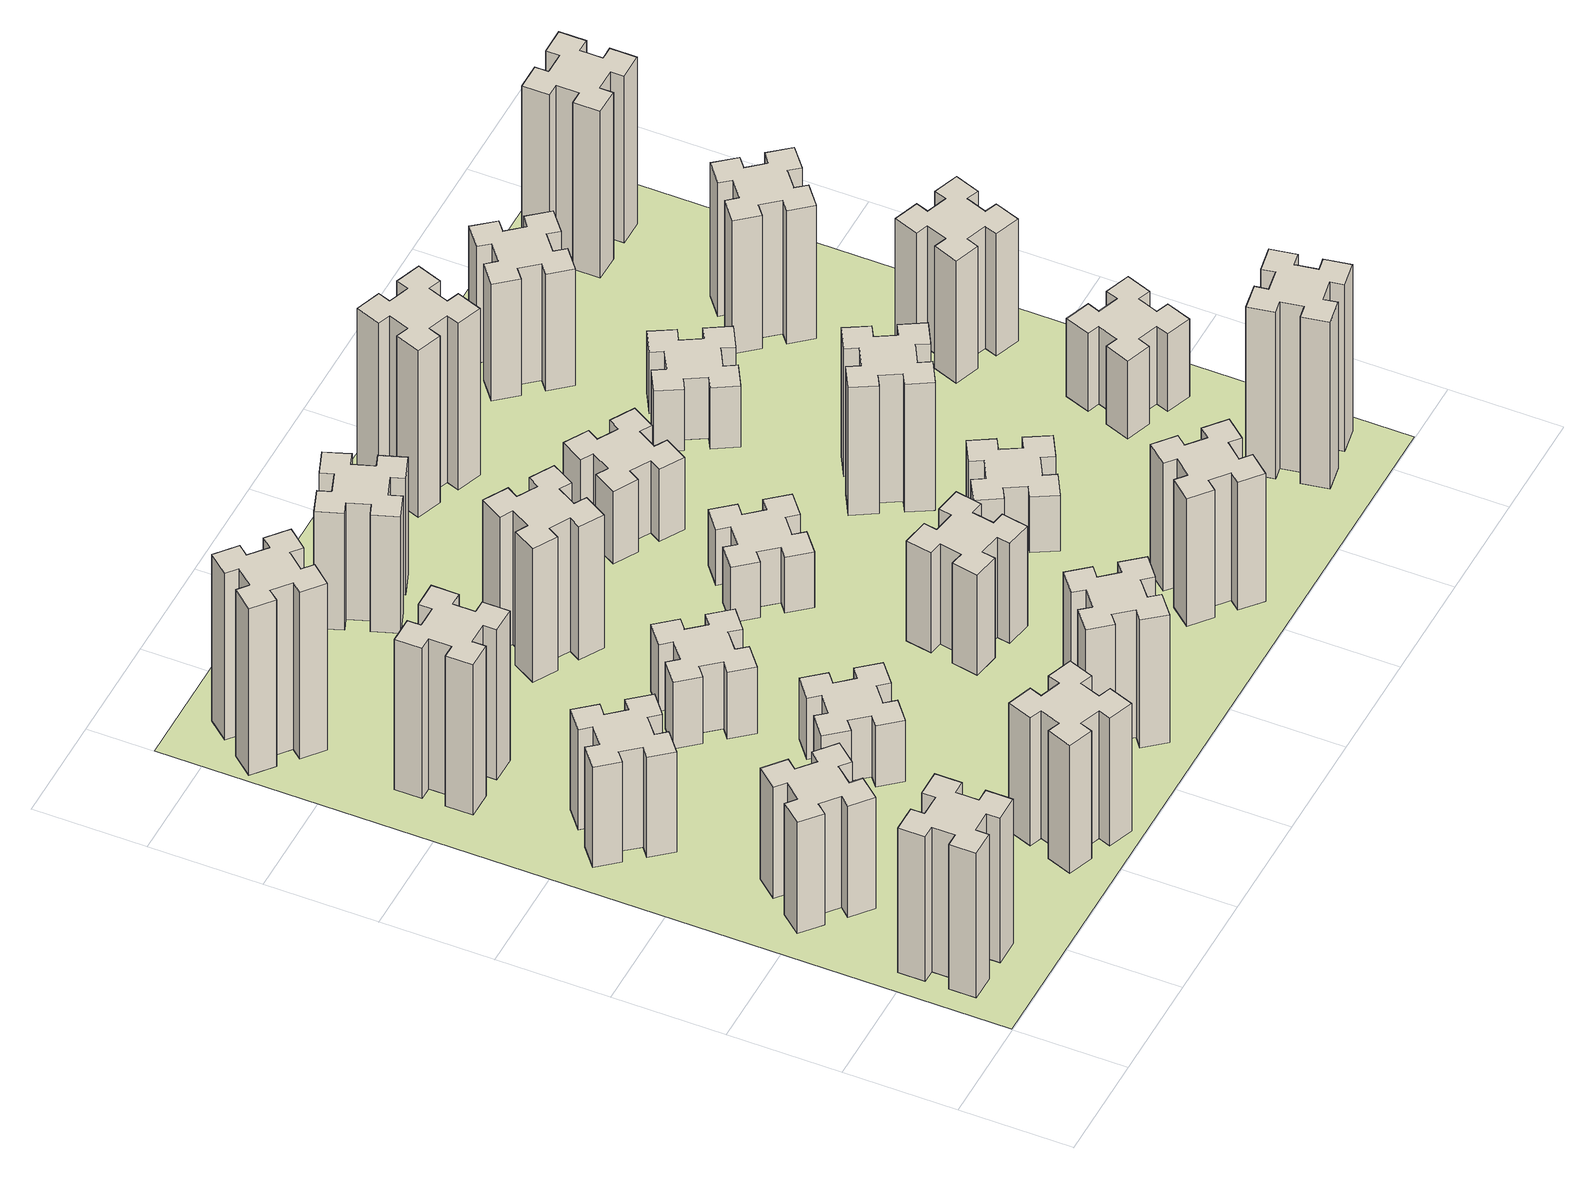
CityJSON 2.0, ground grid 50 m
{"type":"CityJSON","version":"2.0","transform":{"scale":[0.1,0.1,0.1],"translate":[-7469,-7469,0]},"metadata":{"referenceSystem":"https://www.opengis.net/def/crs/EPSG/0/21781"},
"CityObjects":{
"building1":{"type":"Building","attributes":{"class":"1000","function":"1000","usage":"1000","yearOfConstruction":2016,"roofType":"1000","measuredHeight":78,"storeysAboveGround":30,"storeysBelowGround":0},"geometry":[{"type":"Solid","lod":"1","boundaries":[[[[0,1,2,3,4,5,6,7,8,9,10,11,12,13,14,15,16,17,18,19]],[[17,16,20,21]],[[16,15,22,20]],[[15,14,23,22]],[[14,13,24,23]],[[13,12,25,24]],[[12,11,26,25]],[[11,10,27,26]],[[10,9,28,27]],[[9,8,29,28]],[[8,7,30,29]],[[7,6,31,30]],[[6,5,32,31]],[[5,4,33,32]],[[4,3,34,33]],[[3,2,35,34]],[[2,1,36,35]],[[1,0,37,36]],[[0,19,38,37]],[[19,18,39,38]],[[18,17,21,39]],[[24,25,26,27,28,29,30,31,32,33,34,35,36,37,38,39,21,20,22,23]]]]}]},
"building2":{"type":"Building","attributes":{"class":"1000","function":"1000","usage":"1000","yearOfConstruction":2016,"roofType":"1000","measuredHeight":60,"storeysAboveGround":30,"storeysBelowGround":0},"geometry":[{"type":"Solid","lod":"1","boundaries":[[[[40,41,42,43,44,45,46,47,48,49,50,51,52,53,54,55,56,57,58,59]],[[57,56,60,61]],[[56,55,62,60]],[[55,54,63,62]],[[54,53,64,63]],[[53,52,65,64]],[[52,51,66,65]],[[51,50,67,66]],[[50,49,68,67]],[[49,48,69,68]],[[48,47,70,69]],[[47,46,71,70]],[[46,45,72,71]],[[45,44,73,72]],[[44,43,74,73]],[[43,42,75,74]],[[42,41,76,75]],[[41,40,77,76]],[[40,59,78,77]],[[59,58,79,78]],[[58,57,61,79]],[[64,65,66,67,68,69,70,71,72,73,74,75,76,77,78,79,61,60,62,63]]]]}]},
"building3":{"type":"Building","attributes":{"class":"1000","function":"1000","usage":"1000","yearOfConstruction":2016,"roofType":"1000","measuredHeight":54,"storeysAboveGround":30,"storeysBelowGround":0},"geometry":[{"type":"Solid","lod":"1","boundaries":[[[[80,81,82,83,84,85,86,87,88,89,90,91,92,93,94,95,96,97,98,99]],[[97,96,100,101]],[[96,95,102,100]],[[95,94,103,102]],[[94,93,104,103]],[[93,92,105,104]],[[92,91,106,105]],[[91,90,107,106]],[[90,89,108,107]],[[89,88,109,108]],[[88,87,110,109]],[[87,86,111,110]],[[86,85,112,111]],[[85,84,113,112]],[[84,83,114,113]],[[83,82,115,114]],[[82,81,116,115]],[[81,80,117,116]],[[80,99,118,117]],[[99,98,119,118]],[[98,97,101,119]],[[104,105,106,107,108,109,110,111,112,113,114,115,116,117,118,119,101,100,102,103]]]]}]},
"building4":{"type":"Building","attributes":{"class":"1000","function":"1000","usage":"1000","yearOfConstruction":2016,"roofType":"1000","measuredHeight":81,"storeysAboveGround":30,"storeysBelowGround":0},"geometry":[{"type":"Solid","lod":"1","boundaries":[[[[120,121,122,123,124,125,126,127,128,129,130,131,132,133,134,135,136,137,138,139]],[[137,136,140,141]],[[136,135,142,140]],[[135,134,143,142]],[[134,133,144,143]],[[133,132,145,144]],[[132,131,146,145]],[[131,130,147,146]],[[130,129,148,147]],[[129,128,149,148]],[[128,127,150,149]],[[127,126,151,150]],[[126,125,152,151]],[[125,124,153,152]],[[124,123,154,153]],[[123,122,155,154]],[[122,121,156,155]],[[121,120,157,156]],[[120,139,158,157]],[[139,138,159,158]],[[138,137,141,159]],[[144,145,146,147,148,149,150,151,152,153,154,155,156,157,158,159,141,140,142,143]]]]}]},
"building5":{"type":"Building","attributes":{"class":"1000","function":"1000","usage":"1000","yearOfConstruction":2016,"roofType":"1000","measuredHeight":69,"storeysAboveGround":30,"storeysBelowGround":0},"geometry":[{"type":"Solid","lod":"1","boundaries":[[[[160,161,162,163,164,165,166,167,168,169,170,171,172,173,174,175,176,177,178,179]],[[177,176,180,181]],[[176,175,182,180]],[[175,174,183,182]],[[174,173,184,183]],[[173,172,185,184]],[[172,171,186,185]],[[171,170,187,186]],[[170,169,188,187]],[[169,168,189,188]],[[168,167,190,189]],[[167,166,191,190]],[[166,165,192,191]],[[165,164,193,192]],[[164,163,194,193]],[[163,162,195,194]],[[162,161,196,195]],[[161,160,197,196]],[[160,179,198,197]],[[179,178,199,198]],[[178,177,181,199]],[[184,185,186,187,188,189,190,191,192,193,194,195,196,197,198,199,181,180,182,183]]]]}]},
"building6":{"type":"Building","attributes":{"class":"1000","function":"1000","usage":"1000","yearOfConstruction":2016,"roofType":"1000","measuredHeight":90,"storeysAboveGround":30,"storeysBelowGround":0},"geometry":[{"type":"Solid","lod":"1","boundaries":[[[[200,201,202,203,204,205,206,207,208,209,210,211,212,213,214,215,216,217,218,219]],[[217,216,220,221]],[[216,215,222,220]],[[215,214,223,222]],[[214,213,224,223]],[[213,212,225,224]],[[212,211,226,225]],[[211,210,227,226]],[[210,209,228,227]],[[209,208,229,228]],[[208,207,230,229]],[[207,206,231,230]],[[206,205,232,231]],[[205,204,233,232]],[[204,203,234,233]],[[203,202,235,234]],[[202,201,236,235]],[[201,200,237,236]],[[200,219,238,237]],[[219,218,239,238]],[[218,217,221,239]],[[224,225,226,227,228,229,230,231,232,233,234,235,236,237,238,239,221,220,222,223]]]]}]},
"building7":{"type":"Building","attributes":{"class":"1000","function":"1000","usage":"1000","yearOfConstruction":2016,"roofType":"1000","measuredHeight":33,"storeysAboveGround":30,"storeysBelowGround":0},"geometry":[{"type":"Solid","lod":"1","boundaries":[[[[240,241,242,243,244,245,246,247,248,249,250,251,252,253,254,255,256,257,258,259]],[[257,256,260,261]],[[256,255,262,260]],[[255,254,263,262]],[[254,253,264,263]],[[253,252,265,264]],[[252,251,266,265]],[[251,250,267,266]],[[250,249,268,267]],[[249,248,269,268]],[[248,247,270,269]],[[247,246,271,270]],[[246,245,272,271]],[[245,244,273,272]],[[244,243,274,273]],[[243,242,275,274]],[[242,241,276,275]],[[241,240,277,276]],[[240,259,278,277]],[[259,258,279,278]],[[258,257,261,279]],[[264,265,266,267,268,269,270,271,272,273,274,275,276,277,278,279,261,260,262,263]]]]}]},
"building8":{"type":"Building","attributes":{"class":"1000","function":"1000","usage":"1000","yearOfConstruction":2016,"roofType":"1000","measuredHeight":36,"storeysAboveGround":30,"storeysBelowGround":0},"geometry":[{"type":"Solid","lod":"1","boundaries":[[[[280,281,282,283,284,285,286,287,288,289,290,291,292,293,294,295,296,297,298,299]],[[297,296,300,301]],[[296,295,302,300]],[[295,294,303,302]],[[294,293,304,303]],[[293,292,305,304]],[[292,291,306,305]],[[291,290,307,306]],[[290,289,308,307]],[[289,288,309,308]],[[288,287,310,309]],[[287,286,311,310]],[[286,285,312,311]],[[285,284,313,312]],[[284,283,314,313]],[[283,282,315,314]],[[282,281,316,315]],[[281,280,317,316]],[[280,299,318,317]],[[299,298,319,318]],[[298,297,301,319]],[[304,305,306,307,308,309,310,311,312,313,314,315,316,317,318,319,301,300,302,303]]]]}]},
"building9":{"type":"Building","attributes":{"class":"1000","function":"1000","usage":"1000","yearOfConstruction":2016,"roofType":"1000","measuredHeight":69,"storeysAboveGround":30,"storeysBelowGround":0},"geometry":[{"type":"Solid","lod":"1","boundaries":[[[[320,321,322,323,324,325,326,327,328,329,330,331,332,333,334,335,336,337,338,339]],[[337,336,340,341]],[[336,335,342,340]],[[335,334,343,342]],[[334,333,344,343]],[[333,332,345,344]],[[332,331,346,345]],[[331,330,347,346]],[[330,329,348,347]],[[329,328,349,348]],[[328,327,350,349]],[[327,326,351,350]],[[326,325,352,351]],[[325,324,353,352]],[[324,323,354,353]],[[323,322,355,354]],[[322,321,356,355]],[[321,320,357,356]],[[320,339,358,357]],[[339,338,359,358]],[[338,337,341,359]],[[344,345,346,347,348,349,350,351,352,353,354,355,356,357,358,359,341,340,342,343]]]]}]},
"building10":{"type":"Building","attributes":{"class":"1000","function":"1000","usage":"1000","yearOfConstruction":2016,"roofType":"1000","measuredHeight":72,"storeysAboveGround":30,"storeysBelowGround":0},"geometry":[{"type":"Solid","lod":"1","boundaries":[[[[360,361,362,363,364,365,366,367,368,369,370,371,372,373,374,375,376,377,378,379]],[[377,376,380,381]],[[376,375,382,380]],[[375,374,383,382]],[[374,373,384,383]],[[373,372,385,384]],[[372,371,386,385]],[[371,370,387,386]],[[370,369,388,387]],[[369,368,389,388]],[[368,367,390,389]],[[367,366,391,390]],[[366,365,392,391]],[[365,364,393,392]],[[364,363,394,393]],[[363,362,395,394]],[[362,361,396,395]],[[361,360,397,396]],[[360,379,398,397]],[[379,378,399,398]],[[378,377,381,399]],[[384,385,386,387,388,389,390,391,392,393,394,395,396,397,398,399,381,380,382,383]]]]}]},
"building11":{"type":"Building","attributes":{"class":"1000","function":"1000","usage":"1000","yearOfConstruction":2016,"roofType":"1000","measuredHeight":63,"storeysAboveGround":30,"storeysBelowGround":0},"geometry":[{"type":"Solid","lod":"1","boundaries":[[[[400,401,402,403,404,405,406,407,408,409,410,411,412,413,414,415,416,417,418,419]],[[417,416,420,421]],[[416,415,422,420]],[[415,414,423,422]],[[414,413,424,423]],[[413,412,425,424]],[[412,411,426,425]],[[411,410,427,426]],[[410,409,428,427]],[[409,408,429,428]],[[408,407,430,429]],[[407,406,431,430]],[[406,405,432,431]],[[405,404,433,432]],[[404,403,434,433]],[[403,402,435,434]],[[402,401,436,435]],[[401,400,437,436]],[[400,419,438,437]],[[419,418,439,438]],[[418,417,421,439]],[[424,425,426,427,428,429,430,431,432,433,434,435,436,437,438,439,421,420,422,423]]]]}]},
"building12":{"type":"Building","attributes":{"class":"1000","function":"1000","usage":"1000","yearOfConstruction":2016,"roofType":"1000","measuredHeight":54,"storeysAboveGround":30,"storeysBelowGround":0},"geometry":[{"type":"Solid","lod":"1","boundaries":[[[[440,441,442,443,444,445,446,447,448,449,450,451,452,453,454,455,456,457,458,459]],[[457,456,460,461]],[[456,455,462,460]],[[455,454,463,462]],[[454,453,464,463]],[[453,452,465,464]],[[452,451,466,465]],[[451,450,467,466]],[[450,449,468,467]],[[449,448,469,468]],[[448,447,470,469]],[[447,446,471,470]],[[446,445,472,471]],[[445,444,473,472]],[[444,443,474,473]],[[443,442,475,474]],[[442,441,476,475]],[[441,440,477,476]],[[440,459,478,477]],[[459,458,479,478]],[[458,457,461,479]],[[464,465,466,467,468,469,470,471,472,473,474,475,476,477,478,479,461,460,462,463]]]]}]},
"building13":{"type":"Building","attributes":{"class":"1000","function":"1000","usage":"1000","yearOfConstruction":2016,"roofType":"1000","measuredHeight":30,"storeysAboveGround":30,"storeysBelowGround":0},"geometry":[{"type":"Solid","lod":"1","boundaries":[[[[480,481,482,483,484,485,486,487,488,489,490,491,492,493,494,495,496,497,498,499]],[[497,496,500,501]],[[496,495,502,500]],[[495,494,503,502]],[[494,493,504,503]],[[493,492,505,504]],[[492,491,506,505]],[[491,490,507,506]],[[490,489,508,507]],[[489,488,509,508]],[[488,487,510,509]],[[487,486,511,510]],[[486,485,512,511]],[[485,484,513,512]],[[484,483,514,513]],[[483,482,515,514]],[[482,481,516,515]],[[481,480,517,516]],[[480,499,518,517]],[[499,498,519,518]],[[498,497,501,519]],[[504,505,506,507,508,509,510,511,512,513,514,515,516,517,518,519,501,500,502,503]]]]}]},
"building14":{"type":"Building","attributes":{"class":"1000","function":"1000","usage":"1000","yearOfConstruction":2016,"roofType":"1000","measuredHeight":69,"storeysAboveGround":30,"storeysBelowGround":0},"geometry":[{"type":"Solid","lod":"1","boundaries":[[[[520,521,522,523,524,525,526,527,528,529,530,531,532,533,534,535,536,537,538,539]],[[537,536,540,541]],[[536,535,542,540]],[[535,534,543,542]],[[534,533,544,543]],[[533,532,545,544]],[[532,531,546,545]],[[531,530,547,546]],[[530,529,548,547]],[[529,528,549,548]],[[528,527,550,549]],[[527,526,551,550]],[[526,525,552,551]],[[525,524,553,552]],[[524,523,554,553]],[[523,522,555,554]],[[522,521,556,555]],[[521,520,557,556]],[[520,539,558,557]],[[539,538,559,558]],[[538,537,541,559]],[[544,545,546,547,548,549,550,551,552,553,554,555,556,557,558,559,541,540,542,543]]]]}]},
"building15":{"type":"Building","attributes":{"class":"1000","function":"1000","usage":"1000","yearOfConstruction":2016,"roofType":"1000","measuredHeight":39,"storeysAboveGround":30,"storeysBelowGround":0},"geometry":[{"type":"Solid","lod":"1","boundaries":[[[[560,561,562,563,564,565,566,567,568,569,570,571,572,573,574,575,576,577,578,579]],[[577,576,580,581]],[[576,575,582,580]],[[575,574,583,582]],[[574,573,584,583]],[[573,572,585,584]],[[572,571,586,585]],[[571,570,587,586]],[[570,569,588,587]],[[569,568,589,588]],[[568,567,590,589]],[[567,566,591,590]],[[566,565,592,591]],[[565,564,593,592]],[[564,563,594,593]],[[563,562,595,594]],[[562,561,596,595]],[[561,560,597,596]],[[560,579,598,597]],[[579,578,599,598]],[[578,577,581,599]],[[584,585,586,587,588,589,590,591,592,593,594,595,596,597,598,599,581,580,582,583]]]]}]},
"building16":{"type":"Building","attributes":{"class":"1000","function":"1000","usage":"1000","yearOfConstruction":2016,"roofType":"1000","measuredHeight":90,"storeysAboveGround":30,"storeysBelowGround":0},"geometry":[{"type":"Solid","lod":"1","boundaries":[[[[600,601,602,603,604,605,606,607,608,609,610,611,612,613,614,615,616,617,618,619]],[[617,616,620,621]],[[616,615,622,620]],[[615,614,623,622]],[[614,613,624,623]],[[613,612,625,624]],[[612,611,626,625]],[[611,610,627,626]],[[610,609,628,627]],[[609,608,629,628]],[[608,607,630,629]],[[607,606,631,630]],[[606,605,632,631]],[[605,604,633,632]],[[604,603,634,633]],[[603,602,635,634]],[[602,601,636,635]],[[601,600,637,636]],[[600,619,638,637]],[[619,618,639,638]],[[618,617,621,639]],[[624,625,626,627,628,629,630,631,632,633,634,635,636,637,638,639,621,620,622,623]]]]}]},
"building17":{"type":"Building","attributes":{"class":"1000","function":"1000","usage":"1000","yearOfConstruction":2016,"roofType":"1000","measuredHeight":30,"storeysAboveGround":30,"storeysBelowGround":0},"geometry":[{"type":"Solid","lod":"1","boundaries":[[[[640,641,642,643,644,645,646,647,648,649,650,651,652,653,654,655,656,657,658,659]],[[657,656,660,661]],[[656,655,662,660]],[[655,654,663,662]],[[654,653,664,663]],[[653,652,665,664]],[[652,651,666,665]],[[651,650,667,666]],[[650,649,668,667]],[[649,648,669,668]],[[648,647,670,669]],[[647,646,671,670]],[[646,645,672,671]],[[645,644,673,672]],[[644,643,674,673]],[[643,642,675,674]],[[642,641,676,675]],[[641,640,677,676]],[[640,659,678,677]],[[659,658,679,678]],[[658,657,661,679]],[[664,665,666,667,668,669,670,671,672,673,674,675,676,677,678,679,661,660,662,663]]]]}]},
"building18":{"type":"Building","attributes":{"class":"1000","function":"1000","usage":"1000","yearOfConstruction":2016,"roofType":"1000","measuredHeight":69,"storeysAboveGround":30,"storeysBelowGround":0},"geometry":[{"type":"Solid","lod":"1","boundaries":[[[[680,681,682,683,684,685,686,687,688,689,690,691,692,693,694,695,696,697,698,699]],[[697,696,700,701]],[[696,695,702,700]],[[695,694,703,702]],[[694,693,704,703]],[[693,692,705,704]],[[692,691,706,705]],[[691,690,707,706]],[[690,689,708,707]],[[689,688,709,708]],[[688,687,710,709]],[[687,686,711,710]],[[686,685,712,711]],[[685,684,713,712]],[[684,683,714,713]],[[683,682,715,714]],[[682,681,716,715]],[[681,680,717,716]],[[680,699,718,717]],[[699,698,719,718]],[[698,697,701,719]],[[704,705,706,707,708,709,710,711,712,713,714,715,716,717,718,719,701,700,702,703]]]]}]},
"building19":{"type":"Building","attributes":{"class":"1000","function":"1000","usage":"1000","yearOfConstruction":2016,"roofType":"1000","measuredHeight":33,"storeysAboveGround":30,"storeysBelowGround":0},"geometry":[{"type":"Solid","lod":"1","boundaries":[[[[720,721,722,723,724,725,726,727,728,729,730,731,732,733,734,735,736,737,738,739]],[[737,736,740,741]],[[736,735,742,740]],[[735,734,743,742]],[[734,733,744,743]],[[733,732,745,744]],[[732,731,746,745]],[[731,730,747,746]],[[730,729,748,747]],[[729,728,749,748]],[[728,727,750,749]],[[727,726,751,750]],[[726,725,752,751]],[[725,724,753,752]],[[724,723,754,753]],[[723,722,755,754]],[[722,721,756,755]],[[721,720,757,756]],[[720,739,758,757]],[[739,738,759,758]],[[738,737,741,759]],[[744,745,746,747,748,749,750,751,752,753,754,755,756,757,758,759,741,740,742,743]]]]}]},
"building20":{"type":"Building","attributes":{"class":"1000","function":"1000","usage":"1000","yearOfConstruction":2016,"roofType":"1000","measuredHeight":90,"storeysAboveGround":30,"storeysBelowGround":0},"geometry":[{"type":"Solid","lod":"1","boundaries":[[[[760,761,762,763,764,765,766,767,768,769,770,771,772,773,774,775,776,777,778,779]],[[777,776,780,781]],[[776,775,782,780]],[[775,774,783,782]],[[774,773,784,783]],[[773,772,785,784]],[[772,771,786,785]],[[771,770,787,786]],[[770,769,788,787]],[[769,768,789,788]],[[768,767,790,789]],[[767,766,791,790]],[[766,765,792,791]],[[765,764,793,792]],[[764,763,794,793]],[[763,762,795,794]],[[762,761,796,795]],[[761,760,797,796]],[[760,779,798,797]],[[779,778,799,798]],[[778,777,781,799]],[[784,785,786,787,788,789,790,791,792,793,794,795,796,797,798,799,781,780,782,783]]]]}]},
"building21":{"type":"Building","attributes":{"class":"1000","function":"1000","usage":"1000","yearOfConstruction":2016,"roofType":"1000","measuredHeight":63,"storeysAboveGround":30,"storeysBelowGround":0},"geometry":[{"type":"Solid","lod":"1","boundaries":[[[[800,801,802,803,804,805,806,807,808,809,810,811,812,813,814,815,816,817,818,819]],[[817,816,820,821]],[[816,815,822,820]],[[815,814,823,822]],[[814,813,824,823]],[[813,812,825,824]],[[812,811,826,825]],[[811,810,827,826]],[[810,809,828,827]],[[809,808,829,828]],[[808,807,830,829]],[[807,806,831,830]],[[806,805,832,831]],[[805,804,833,832]],[[804,803,834,833]],[[803,802,835,834]],[[802,801,836,835]],[[801,800,837,836]],[[800,819,838,837]],[[819,818,839,838]],[[818,817,821,839]],[[824,825,826,827,828,829,830,831,832,833,834,835,836,837,838,839,821,820,822,823]]]]}]},
"building22":{"type":"Building","attributes":{"class":"1000","function":"1000","usage":"1000","yearOfConstruction":2016,"roofType":"1000","measuredHeight":42,"storeysAboveGround":30,"storeysBelowGround":0},"geometry":[{"type":"Solid","lod":"1","boundaries":[[[[840,841,842,843,844,845,846,847,848,849,850,851,852,853,854,855,856,857,858,859]],[[857,856,860,861]],[[856,855,862,860]],[[855,854,863,862]],[[854,853,864,863]],[[853,852,865,864]],[[852,851,866,865]],[[851,850,867,866]],[[850,849,868,867]],[[849,848,869,868]],[[848,847,870,869]],[[847,846,871,870]],[[846,845,872,871]],[[845,844,873,872]],[[844,843,874,873]],[[843,842,875,874]],[[842,841,876,875]],[[841,840,877,876]],[[840,859,878,877]],[[859,858,879,878]],[[858,857,861,879]],[[864,865,866,867,868,869,870,871,872,873,874,875,876,877,878,879,861,860,862,863]]]]}]},
"building23":{"type":"Building","attributes":{"class":"1000","function":"1000","usage":"1000","yearOfConstruction":2016,"roofType":"1000","measuredHeight":66,"storeysAboveGround":30,"storeysBelowGround":0},"geometry":[{"type":"Solid","lod":"1","boundaries":[[[[880,881,882,883,884,885,886,887,888,889,890,891,892,893,894,895,896,897,898,899]],[[897,896,900,901]],[[896,895,902,900]],[[895,894,903,902]],[[894,893,904,903]],[[893,892,905,904]],[[892,891,906,905]],[[891,890,907,906]],[[890,889,908,907]],[[889,888,909,908]],[[888,887,910,909]],[[887,886,911,910]],[[886,885,912,911]],[[885,884,913,912]],[[884,883,914,913]],[[883,882,915,914]],[[882,881,916,915]],[[881,880,917,916]],[[880,899,918,917]],[[899,898,919,918]],[[898,897,901,919]],[[904,905,906,907,908,909,910,911,912,913,914,915,916,917,918,919,901,900,902,903]]]]}]},
"building24":{"type":"Building","attributes":{"class":"1000","function":"1000","usage":"1000","yearOfConstruction":2016,"roofType":"1000","measuredHeight":72,"storeysAboveGround":30,"storeysBelowGround":0},"geometry":[{"type":"Solid","lod":"1","boundaries":[[[[920,921,922,923,924,925,926,927,928,929,930,931,932,933,934,935,936,937,938,939]],[[937,936,940,941]],[[936,935,942,940]],[[935,934,943,942]],[[934,933,944,943]],[[933,932,945,944]],[[932,931,946,945]],[[931,930,947,946]],[[930,929,948,947]],[[929,928,949,948]],[[928,927,950,949]],[[927,926,951,950]],[[926,925,952,951]],[[925,924,953,952]],[[924,923,954,953]],[[923,922,955,954]],[[922,921,956,955]],[[921,920,957,956]],[[920,939,958,957]],[[939,938,959,958]],[[938,937,941,959]],[[944,945,946,947,948,949,950,951,952,953,954,955,956,957,958,959,941,940,942,943]]]]}]},
"building25":{"type":"Building","attributes":{"class":"1000","function":"1000","usage":"1000","yearOfConstruction":2016,"roofType":"1000","measuredHeight":90,"storeysAboveGround":30,"storeysBelowGround":0},"geometry":[{"type":"Solid","lod":"1","boundaries":[[[[960,961,962,963,964,965,966,967,968,969,970,971,972,973,974,975,976,977,978,979]],[[977,976,980,981]],[[976,975,982,980]],[[975,974,983,982]],[[974,973,984,983]],[[973,972,985,984]],[[972,971,986,985]],[[971,970,987,986]],[[970,969,988,987]],[[969,968,989,988]],[[968,967,990,989]],[[967,966,991,990]],[[966,965,992,991]],[[965,964,993,992]],[[964,963,994,993]],[[963,962,995,994]],[[962,961,996,995]],[[961,960,997,996]],[[960,979,998,997]],[[979,978,999,998]],[[978,977,981,999]],[[984,985,986,987,988,989,990,991,992,993,994,995,996,997,998,999,981,980,982,983]]]]}]},
"landuse1":{"type":"LandUse","attributes":{"name":"plot1","function":"1010"},"geometry":[{"type":"MultiSurface","lod":"1","boundaries":[[[1000,1001,1002,1003]]]}]}
},
"vertices":[
[165,425,0],[165,325,0],[105,325,0],[105,205,0],[225,205,0],[225,265,0],[325,265,0],[325,205,0],[445,205,0],[445,325,0],[385,325,0],[385,425,0],[445,425,0],[445,545,0],[325,545,0],[325,485,0],[225,485,0],[225,545,0],[105,545,0],[105,425,0],[225,485,780],[225,545,780],[325,485,780],[325,545,780],[445,545,780],[445,425,780],[385,425,780],[385,325,780],[445,325,780],[445,205,780],[325,205,780],[325,265,780],[225,265,780],[225,205,780],[105,205,780],[105,325,780],[165,325,780],[165,425,780],[105,425,780],[105,545,780],
[484,1067,0],[408,1132,0],[446,1178,0],[354,1255,0],[277,1163,0],[323,1124,0],[259,1048,0],[213,1086,0],[136,994,0],[228,917,0],[266,963,0],[343,899,0],[304,853,0],[396,776,0],[473,868,0],[427,906,0],[492,983,0],[538,944,0],[615,1036,0],[523,1113,0],[492,983,600],[538,944,600],[427,906,600],[473,868,600],[396,776,600],[304,853,600],[343,899,600],[266,963,600],[228,917,600],[136,994,600],[213,1086,600],[259,1048,600],[323,1124,600],[277,1163,600],[354,1255,600],[446,1178,600],[408,1132,600],[484,1067,600],[523,1113,600],[615,1036,600],
[492,1888,0],[427,1964,0],[473,2003,0],[396,2095,0],[304,2018,0],[343,1972,0],[266,1907,0],[228,1953,0],[136,1876,0],[213,1784,0],[259,1823,0],[323,1746,0],[277,1708,0],[354,1616,0],[446,1693,0],[408,1739,0],[484,1803,0],[523,1757,0],[615,1834,0],[538,1926,0],[484,1803,540],[523,1757,540],[408,1739,540],[446,1693,540],[354,1616,540],[277,1708,540],[323,1746,540],[259,1823,540],[213,1784,540],[136,1876,540],[228,1953,540],[266,1907,540],[343,1972,540],[304,2018,540],[396,2095,540],[473,2003,540],[427,1964,540],[492,1888,540],[538,1926,540],[615,1834,540],
[485,2545,0],[485,2645,0],[545,2645,0],[545,2765,0],[425,2765,0],[425,2705,0],[325,2705,0],[325,2765,0],[205,2765,0],[205,2645,0],[265,2645,0],[265,2545,0],[205,2545,0],[205,2425,0],[325,2425,0],[325,2485,0],[425,2485,0],[425,2425,0],[545,2425,0],[545,2545,0],[425,2485,810],[425,2425,810],[325,2485,810],[325,2425,810],[205,2425,810],[205,2545,810],[265,2545,810],[265,2645,810],[205,2645,810],[205,2765,810],[325,2765,810],[325,2705,810],[425,2705,810],[425,2765,810],[545,2765,810],[545,2645,810],[485,2645,810],[485,2545,810],[545,2545,810],[545,2425,810],
[1029,360,0],[995,266,0],[939,287,0],[897,174,0],[1010,133,0],[1031,189,0],[1125,155,0],[1104,99,0],[1217,57,0],[1258,170,0],[1202,191,0],[1236,285,0],[1292,264,0],[1333,377,0],[1220,418,0],[1200,362,0],[1106,396,0],[1127,452,0],[1014,493,0],[973,380,0],[1106,396,690],[1127,452,690],[1200,362,690],[1220,418,690],[1333,377,690],[1292,264,690],[1236,285,690],[1202,191,690],[1258,170,690],[1217,57,690],[1104,99,690],[1125,155,690],[1031,189,690],[1010,133,690],[897,174,690],[939,287,690],[995,266,690],[1029,360,690],[973,380,690],[1014,493,690],
[384,3387,0],[308,3452,0],[346,3498,0],[254,3575,0],[177,3483,0],[223,3444,0],[159,3368,0],[113,3406,0],[36,3314,0],[128,3237,0],[166,3283,0],[243,3219,0],[204,3173,0],[296,3096,0],[373,3188,0],[327,3226,0],[392,3303,0],[438,3264,0],[515,3356,0],[423,3433,0],[392,3303,900],[438,3264,900],[327,3226,900],[373,3188,900],[296,3096,900],[204,3173,900],[243,3219,900],[166,3283,900],[128,3237,900],[36,3314,900],[113,3406,900],[159,3368,900],[223,3444,900],[177,3483,900],[254,3575,900],[346,3498,900],[308,3452,900],[384,3387,900],[423,3433,900],[515,3356,900],
[1083,1332,0],[1006,1267,0],[968,1313,0],[876,1236,0],[953,1144,0],[999,1183,0],[1063,1106,0],[1017,1068,0],[1094,976,0],[1186,1053,0],[1148,1099,0],[1224,1163,0],[1263,1117,0],[1355,1194,0],[1278,1286,0],[1232,1248,0],[1167,1324,0],[1213,1363,0],[1136,1455,0],[1044,1378,0],[1167,1324,330],[1213,1363,330],[1232,1248,330],[1278,1286,330],[1355,1194,330],[1263,1117,330],[1224,1163,330],[1148,1099,330],[1186,1053,330],[1094,976,330],[1017,1068,330],[1063,1106,330],[999,1183,330],[953,1144,330],[876,1236,330],[968,1313,330],[1006,1267,330],[1083,1332,330],[1044,1378,330],[1136,1455,330],
[1083,1972,0],[1006,1907,0],[968,1953,0],[876,1876,0],[953,1784,0],[999,1823,0],[1063,1746,0],[1017,1708,0],[1094,1616,0],[1186,1693,0],[1148,1739,0],[1224,1803,0],[1263,1757,0],[1355,1834,0],[1278,1926,0],[1232,1888,0],[1167,1964,0],[1213,2003,0],[1136,2095,0],[1044,2018,0],[1167,1964,360],[1213,2003,360],[1232,1888,360],[1278,1926,360],[1355,1834,360],[1263,1757,360],[1224,1803,360],[1148,1739,360],[1186,1693,360],[1094,1616,360],[1017,1708,360],[1063,1746,360],[999,1823,360],[953,1784,360],[876,1876,360],[968,1953,360],[1006,1907,360],[1083,1972,360],[1044,2018,360],[1136,2095,360],
[1639,343,0],[1703,266,0],[1657,228,0],[1734,136,0],[1826,213,0],[1788,259,0],[1864,323,0],[1903,277,0],[1995,354,0],[1918,446,0],[1872,408,0],[1807,484,0],[1853,523,0],[1776,615,0],[1684,538,0],[1723,492,0],[1646,427,0],[1608,473,0],[1516,396,0],[1593,304,0],[1646,427,690],[1608,473,690],[1723,492,690],[1684,538,690],[1776,615,690],[1853,523,690],[1807,484,690],[1872,408,690],[1918,446,690],[1995,354,690],[1903,277,690],[1864,323,690],[1788,259,690],[1826,213,690],[1734,136,690],[1657,228,690],[1703,266,690],[1639,343,690],[1593,304,690],[1516,396,690],
[1314,2666,0],[1227,2716,0],[1257,2768,0],[1153,2828,0],[1093,2724,0],[1145,2694,0],[1095,2607,0],[1043,2637,0],[983,2533,0],[1087,2473,0],[1117,2525,0],[1204,2475,0],[1174,2423,0],[1278,2363,0],[1338,2467,0],[1286,2497,0],[1336,2584,0],[1388,2554,0],[1448,2658,0],[1344,2718,0],[1336,2584,720],[1388,2554,720],[1286,2497,720],[1338,2467,720],[1278,2363,720],[1174,2423,720],[1204,2475,720],[1117,2525,720],[1087,2473,720],[983,2533,720],[1043,2637,720],[1095,2607,720],[1145,2694,720],[1093,2724,720],[1153,2828,720],[1257,2768,720],[1227,2716,720],[1314,2666,720],[1344,2718,720],[1448,2658,720],
[1125,3456,0],[1031,3422,0],[1010,3478,0],[897,3437,0],[939,3324,0],[995,3345,0],[1029,3251,0],[973,3230,0],[1014,3117,0],[1127,3159,0],[1106,3215,0],[1200,3249,0],[1220,3193,0],[1333,3234,0],[1292,3347,0],[1236,3326,0],[1202,3420,0],[1258,3440,0],[1217,3553,0],[1104,3512,0],[1202,3420,630],[1258,3440,630],[1236,3326,630],[1292,3347,630],[1333,3234,630],[1220,3193,630],[1200,3249,630],[1106,3215,630],[1127,3159,630],[1014,3117,630],[973,3230,630],[1029,3251,630],[995,3345,630],[939,3324,630],[897,3437,630],[1010,3478,630],[1031,3422,630],[1125,3456,630],[1104,3512,630],[1217,3553,630],
[2055,1047,0],[2072,1145,0],[2131,1135,0],[2152,1253,0],[2034,1274,0],[2024,1215,0],[1925,1232,0],[1936,1291,0],[1817,1312,0],[1797,1194,0],[1856,1184,0],[1838,1085,0],[1779,1096,0],[1758,977,0],[1877,957,0],[1887,1016,0],[1985,998,0],[1975,939,0],[2093,918,0],[2114,1037,0],[1985,998,540],[1975,939,540],[1887,1016,540],[1877,957,540],[1758,977,540],[1779,1096,540],[1838,1085,540],[1856,1184,540],[1797,1194,540],[1817,1312,540],[1936,1291,540],[1925,1232,540],[2024,1215,540],[2034,1274,540],[2152,1253,540],[2131,1135,540],[2072,1145,540],[2055,1047,540],[2114,1037,540],[2093,918,540],
[1972,1988,0],[1907,2064,0],[1953,2103,0],[1876,2195,0],[1784,2118,0],[1823,2072,0],[1746,2007,0],[1708,2053,0],[1616,1976,0],[1693,1884,0],[1739,1923,0],[1803,1846,0],[1757,1808,0],[1834,1716,0],[1926,1793,0],[1888,1839,0],[1964,1903,0],[2003,1857,0],[2095,1934,0],[2018,2026,0],[1964,1903,300],[2003,1857,300],[1888,1839,300],[1926,1793,300],[1834,1716,300],[1757,1808,300],[1803,1846,300],[1739,1923,300],[1693,1884,300],[1616,1976,300],[1708,2053,300],[1746,2007,300],[1823,2072,300],[1784,2118,300],[1876,2195,300],[1953,2103,300],[1907,2064,300],[1972,1988,300],[2018,2026,300],[2095,1934,300],
[2486,323,0],[2563,259,0],[2524,213,0],[2616,136,0],[2693,228,0],[2647,266,0],[2712,343,0],[2758,304,0],[2835,396,0],[2743,473,0],[2704,427,0],[2628,492,0],[2666,538,0],[2574,615,0],[2497,523,0],[2543,484,0],[2479,408,0],[2433,446,0],[2356,354,0],[2448,277,0],[2479,408,690],[2433,446,690],[2543,484,690],[2497,523,690],[2574,615,690],[2666,538,690],[2628,492,690],[2704,427,690],[2743,473,690],[2835,396,690],[2758,304,690],[2712,343,690],[2647,266,690],[2693,228,690],[2616,136,690],[2524,213,690],[2563,259,690],[2486,323,690],[2448,277,690],[2356,354,690],
[2026,2497,0],[2076,2584,0],[2128,2554,0],[2188,2658,0],[2084,2718,0],[2054,2666,0],[1967,2716,0],[1997,2768,0],[1893,2828,0],[1833,2724,0],[1885,2694,0],[1835,2607,0],[1783,2637,0],[1723,2533,0],[1827,2473,0],[1857,2525,0],[1944,2475,0],[1914,2423,0],[2018,2363,0],[2078,2467,0],[1944,2475,390],[1914,2423,390],[1857,2525,390],[1827,2473,390],[1723,2533,390],[1783,2637,390],[1835,2607,390],[1885,2694,390],[1833,2724,390],[1893,2828,390],[1997,2768,390],[1967,2716,390],[2054,2666,390],[2084,2718,390],[2188,2658,390],[2128,2554,390],[2076,2584,390],[2026,2497,390],[2078,2467,390],[2018,2363,390],
[1771,3349,0],[1865,3315,0],[1844,3259,0],[1957,3217,0],[1998,3330,0],[1942,3351,0],[1976,3445,0],[2032,3424,0],[2073,3537,0],[1960,3578,0],[1940,3522,0],[1846,3556,0],[1867,3612,0],[1754,3653,0],[1713,3540,0],[1769,3520,0],[1735,3426,0],[1679,3447,0],[1637,3334,0],[1750,3293,0],[1735,3426,900],[1679,3447,900],[1769,3520,900],[1713,3540,900],[1754,3653,900],[1867,3612,900],[1846,3556,900],[1940,3522,900],[1960,3578,900],[2073,3537,900],[2032,3424,900],[1976,3445,900],[1942,3351,900],[1998,3330,900],[1957,3217,900],[1844,3259,900],[1865,3315,900],[1771,3349,900],[1750,3293,900],[1637,3334,900],
[2607,1095,0],[2694,1145,0],[2724,1093,0],[2828,1153,0],[2768,1257,0],[2716,1227,0],[2666,1314,0],[2718,1344,0],[2658,1448,0],[2554,1388,0],[2584,1336,0],[2497,1286,0],[2467,1338,0],[2363,1278,0],[2423,1174,0],[2475,1204,0],[2525,1117,0],[2473,1087,0],[2533,983,0],[2637,1043,0],[2525,1117,300],[2473,1087,300],[2475,1204,300],[2423,1174,300],[2363,1278,300],[2467,1338,300],[2497,1286,300],[2584,1336,300],[2554,1388,300],[2658,1448,300],[2718,1344,300],[2666,1314,300],[2716,1227,300],[2768,1257,300],[2828,1153,300],[2724,1093,300],[2694,1145,300],[2607,1095,300],[2637,1043,300],[2533,983,300],
[2716,1767,0],[2666,1854,0],[2718,1884,0],[2658,1988,0],[2554,1928,0],[2584,1876,0],[2497,1826,0],[2467,1878,0],[2363,1818,0],[2423,1714,0],[2475,1744,0],[2525,1657,0],[2473,1627,0],[2533,1523,0],[2637,1583,0],[2607,1635,0],[2694,1685,0],[2724,1633,0],[2828,1693,0],[2768,1797,0],[2694,1685,690],[2724,1633,690],[2607,1635,690],[2637,1583,690],[2533,1523,690],[2473,1627,690],[2525,1657,690],[2475,1744,690],[2423,1714,690],[2363,1818,690],[2467,1878,690],[2497,1826,690],[2584,1876,690],[2554,1928,690],[2658,1988,690],[2718,1884,690],[2666,1854,690],[2716,1767,690],[2768,1797,690],[2828,1693,690],
[2475,2584,0],[2525,2497,0],[2473,2467,0],[2533,2363,0],[2637,2423,0],[2607,2475,0],[2694,2525,0],[2724,2473,0],[2828,2533,0],[2768,2637,0],[2716,2607,0],[2666,2694,0],[2718,2724,0],[2658,2828,0],[2554,2768,0],[2584,2716,0],[2497,2666,0],[2467,2718,0],[2363,2658,0],[2423,2554,0],[2497,2666,330],[2467,2718,330],[2584,2716,330],[2554,2768,330],[2658,2828,330],[2718,2724,330],[2666,2694,330],[2716,2607,330],[2768,2637,330],[2828,2533,330],[2724,2473,330],[2694,2525,330],[2607,2475,330],[2637,2423,330],[2533,2363,330],[2473,2467,330],[2525,2497,330],[2475,2584,330],[2423,2554,330],[2363,2658,330],
[3465,492,0],[3367,475,0],[3357,534,0],[3238,513,0],[3259,395,0],[3318,405,0],[3336,307,0],[3277,297,0],[3297,178,0],[3416,199,0],[3405,258,0],[3504,276,0],[3514,217,0],[3632,237,0],[3611,356,0],[3552,345,0],[3535,444,0],[3594,454,0],[3573,572,0],[3455,551,0],[3535,444,900],[3594,454,900],[3552,345,900],[3611,356,900],[3632,237,900],[3514,217,900],[3504,276,900],[3405,258,900],[3416,199,900],[3297,178,900],[3277,297,900],[3336,307,900],[3318,405,900],[3259,395,900],[3238,513,900],[3357,534,900],[3367,475,900],[3465,492,900],[3455,551,900],[3573,572,900],
[2712,3368,0],[2647,3444,0],[2693,3483,0],[2616,3575,0],[2524,3498,0],[2563,3452,0],[2486,3387,0],[2448,3433,0],[2356,3356,0],[2433,3264,0],[2479,3303,0],[2543,3226,0],[2497,3188,0],[2574,3096,0],[2666,3173,0],[2628,3219,0],[2704,3283,0],[2743,3237,0],[2835,3314,0],[2758,3406,0],[2704,3283,630],[2743,3237,630],[2628,3219,630],[2666,3173,630],[2574,3096,630],[2497,3188,630],[2543,3226,630],[2479,3303,630],[2433,3264,630],[2356,3356,630],[2448,3433,630],[2486,3387,630],[2563,3452,630],[2524,3498,630],[2616,3575,630],[2693,3483,630],[2647,3444,630],[2712,3368,630],[2758,3406,630],[2835,3314,630],
[3351,1029,0],[3445,995,0],[3424,939,0],[3537,897,0],[3578,1010,0],[3522,1031,0],[3556,1125,0],[3612,1104,0],[3653,1217,0],[3540,1258,0],[3520,1202,0],[3426,1236,0],[3447,1292,0],[3334,1333,0],[3293,1220,0],[3349,1200,0],[3315,1106,0],[3259,1127,0],[3217,1014,0],[3330,973,0],[3315,1106,420],[3259,1127,420],[3349,1200,420],[3293,1220,420],[3334,1333,420],[3447,1292,420],[3426,1236,420],[3520,1202,420],[3540,1258,420],[3653,1217,420],[3612,1104,420],[3556,1125,420],[3522,1031,420],[3578,1010,420],[3537,897,420],[3424,939,420],[3445,995,420],[3351,1029,420],[3330,973,420],[3217,1014,420],
[3520,1942,0],[3426,1976,0],[3447,2032,0],[3334,2073,0],[3293,1960,0],[3349,1940,0],[3315,1846,0],[3259,1867,0],[3217,1754,0],[3330,1713,0],[3351,1769,0],[3445,1735,0],[3424,1679,0],[3537,1637,0],[3578,1750,0],[3522,1771,0],[3556,1865,0],[3612,1844,0],[3653,1957,0],[3540,1998,0],[3556,1865,660],[3612,1844,660],[3522,1771,660],[3578,1750,660],[3537,1637,660],[3424,1679,660],[3445,1735,660],[3351,1769,660],[3330,1713,660],[3217,1754,660],[3259,1867,660],[3315,1846,660],[3349,1940,660],[3293,1960,660],[3334,2073,660],[3447,2032,660],[3426,1976,660],[3520,1942,660],[3540,1998,660],[3653,1957,660],
[3119,2563,0],[3183,2486,0],[3137,2448,0],[3214,2356,0],[3306,2433,0],[3268,2479,0],[3344,2543,0],[3383,2497,0],[3475,2574,0],[3398,2666,0],[3352,2628,0],[3287,2704,0],[3333,2743,0],[3256,2835,0],[3164,2758,0],[3203,2712,0],[3126,2647,0],[3088,2693,0],[2996,2616,0],[3073,2524,0],[3126,2647,720],[3088,2693,720],[3203,2712,720],[3164,2758,720],[3256,2835,720],[3333,2743,720],[3287,2704,720],[3352,2628,720],[3398,2666,720],[3475,2574,720],[3383,2497,720],[3344,2543,720],[3268,2479,720],[3306,2433,720],[3214,2356,720],[3137,2448,720],[3183,2486,720],[3119,2563,720],[3073,2524,720],[2996,2616,720],
[3285,3325,0],[3385,3325,0],[3385,3265,0],[3505,3265,0],[3505,3385,0],[3445,3385,0],[3445,3485,0],[3505,3485,0],[3505,3605,0],[3385,3605,0],[3385,3545,0],[3285,3545,0],[3285,3605,0],[3165,3605,0],[3165,3485,0],[3225,3485,0],[3225,3385,0],[3165,3385,0],[3165,3265,0],[3285,3265,0],[3225,3385,900],[3165,3385,900],[3225,3485,900],[3165,3485,900],[3165,3605,900],[3285,3605,900],[3285,3545,900],[3385,3545,900],[3385,3605,900],[3505,3605,900],[3505,3485,900],[3445,3485,900],[3445,3385,900],[3505,3385,900],[3505,3265,900],[3385,3265,900],[3385,3325,900],[3285,3325,900],[3285,3265,900],[3165,3265,900],
[5,3705,0],[3705,3705,0],[3705,5,0],[5,5,0]
]}
